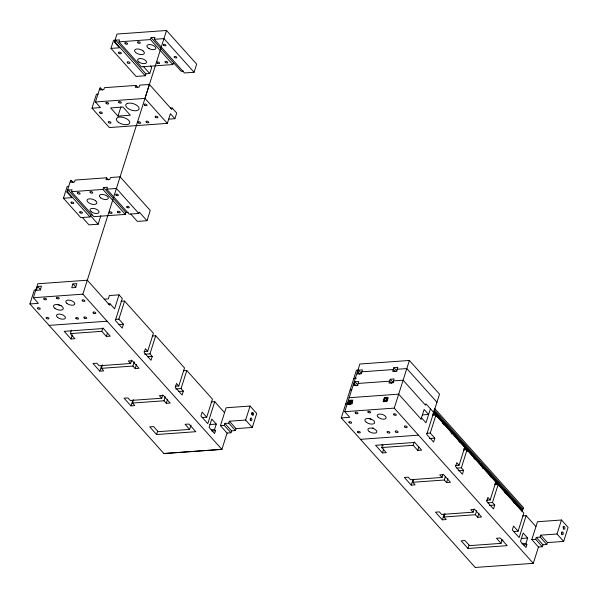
<?xml version="1.0" encoding="UTF-8"?>
<svg xmlns="http://www.w3.org/2000/svg" width="598" height="598" viewBox="0 0 598 598"><rect width="100%" height="100%" fill="white"/><g stroke="black" fill="none" stroke-linecap="round" stroke-linejoin="round"><path stroke-width="0.9" d="M236.031 428.631L235.418 430.567L228.772 423.145L229.385 421.209L236.031 428.631L252.274 427.458L256.714 413.472L250.069 406.049L226.104 407.776L220.438 425.641L227.083 433.057L221.903 449.39L163.897 453.561L29.9 303.956L34.325 290L36.022 289.881M100.875 215.691L98.169 224.22L90.403 215.549L89.954 216.947L80.782 217.605L63.44 198.244L67.133 186.621L68.83 186.494M170.46 108.156L172.209 108.029L176.702 113.044L174.915 118.703L170.415 113.687L167.35 123.382L109.337 127.553L92.002 108.193L96.428 94.237L98.124 94.118M145.262 75.767L115.122 42.122L115.735 40.186L145.875 73.831L145.262 75.767L136.082 76.432L110.974 48.401L113.553 40.275L119.593 39.902L118.98 41.845L141.352 66.819L172.829 64.554L173.442 62.618M29.9 303.956L38.384 303.35L33.353 297.729L37.786 283.773L87.308 280.215L109.673 305.189L110.099 303.844L108.26 303.978M63.44 198.244L71.932 197.639L66.901 192.018L70.586 180.387L71.274 180.342L73.12 182.397M92.002 108.193L100.486 107.588L95.456 101.966L99.881 88.011L100.569 87.966L102.437 90.044M110.974 48.401L119.465 47.788L114.435 42.174L117.006 34.049L166.521 30.491L196.667 64.136L194.088 72.261L184.461 72.956L154.314 39.304L154.934 37.36L151.077 37.644L150.457 39.58L172.829 64.554M37.614 286.442L36.381 290.314L40.238 290.037L41.471 286.158L37.614 286.442L40.686 289.873M89.954 216.947L67.589 191.973L68.202 190.029L90.575 215.003L92.114 214.899M71.274 180.342L70.661 182.278L74.518 182.001L75.131 180.065L106.616 177.8L108.477 179.878M100.569 87.966L99.956 89.902L103.813 89.625L104.433 87.682L135.91 85.424L137.772 87.502M125.296 214.405L102.923 189.431L103.536 187.488L125.909 212.462L125.296 214.405L93.811 216.67L71.446 191.696L72.059 189.753L67.514 190.082M117.978 116.109L110.66 107.939L123.001 107.049L130.319 115.22L117.978 116.109L120.931 106.803M72.949 283.901L71.715 287.773L75.58 287.496L76.806 283.616L72.949 283.901L75.931 287.227M106.616 177.8L105.996 179.736L109.853 179.46L110.473 177.524L120.101 176.829L150.24 210.481L146.996 220.714L137.368 221.402L130.79 214.062M135.91 85.424L135.298 87.36L139.155 87.084L139.768 85.14L149.395 84.453L171.768 109.427L172.209 108.029M146.996 220.714L139.222 212.036L138.781 213.434L129.153 214.129L106.78 189.155L107.393 187.211L103.536 187.488M145.875 73.831L149.732 73.554L151.698 67.372L150.502 66.034M70.325 333.602L101.809 331.337L106.377 336.45L110.241 336.166L103.379 328.511L64.18 331.329L71.042 338.991L74.9 338.707L70.325 333.602L71.424 330.148M221.903 449.39L82.875 294.171L166.521 30.491M167.35 123.382L144.978 98.408L149.395 84.453M71.042 338.991L72.343 334.895M101.809 331.337L102.901 327.883M104.486 299.157L108.343 298.88L109.404 295.547L119.039 294.851L114.592 308.86L110.099 303.844M106.377 336.45L107.416 333.176M102.52 364.862L101.428 368.323L103.716 370.88L99.851 371.156L101.675 365.423M119.039 294.851L122.313 298.507L115.354 320.453L122.216 328.108L123.442 324.236L118.867 319.13L124.601 301.063L121.005 301.317M99.851 371.156L92.996 363.494L96.854 363.218L99.141 365.774L130.618 363.509L131.717 360.048M130.618 363.509L128.331 360.953L132.188 360.676L139.05 368.338L135.193 368.615L132.906 366.058L134.273 361.738M135.193 368.615L136.486 364.518M144.081 351.557L147.684 351.295L153.409 333.228L124.601 301.063M133.563 399.77L132.524 403.045L134.812 405.601L130.955 405.878L132.771 400.144M147.684 351.295L145.389 348.731L144.155 352.611L151.025 360.28L152.251 356.401L149.971 353.844L155.697 335.777L152.191 336.031M130.955 405.878L124.092 398.216L127.95 397.939L130.237 400.488L161.714 398.231L162.753 394.957M161.714 398.231L159.427 395.674L163.284 395.398L170.146 403.059L166.289 403.336L164.002 400.78L165.302 396.691M166.289 403.336L167.59 399.24M191.031 425.103L189.656 429.424L185.088 424.318L188.946 424.042L195.8 431.704L156.609 434.522L157.648 431.248M175.184 386.271L178.78 386.016L184.513 367.949L155.697 335.777M178.78 386.016L176.492 383.46L175.266 387.34L182.121 394.994L183.354 391.122L181.067 388.565L186.8 370.498L183.294 370.753M202.221 417.539L206.721 417.21L212.454 399.143L186.8 370.498M211.236 401.953L214.742 401.699L207.783 423.638L200.921 415.984L202.146 412.104L206.721 417.21M214.525 429.581L216.267 424.079L211.774 419.056L209.121 427.413L214.6 433.52L215.497 430.672L214.525 429.581L211.184 429.82M224.915 423.421L231.561 430.844L230.94 432.78L224.295 425.365L224.915 423.421L228.772 423.145M252.274 427.458L245.629 420.043L250.069 406.049M475.283 567.509L341.286 417.905L356.408 370.244L358.105 370.125M341.286 417.905L349.77 417.299L344.74 411.678L359.861 364.018L409.376 360.459L439.515 394.112L426.74 434.402L433.602 442.064L434.828 438.185L430.254 433.079L426.658 433.341M358.591 370.155L357.357 374.027L361.214 373.75L362.448 369.878L358.591 370.155L361.663 373.586M352.439 401.43L352.132 401.011L350.929 402.432L351.452 403.157L352.043 402.671M390.24 379.237L389.006 383.116L392.864 382.84L394.097 378.96L390.24 379.237L393.342 382.713M393.925 367.613L392.699 371.485L396.556 371.209L397.782 367.336L393.925 367.613L397.035 371.081M387.773 398.888L387.467 398.47L386.263 399.89L386.794 400.615L387.377 400.129M381.711 447.558L413.196 445.293L417.763 450.399L421.62 450.122L414.765 442.46L375.566 445.278L382.428 452.94L386.286 452.664L381.711 447.558L382.533 444.964M547.417 542.58L546.804 544.516L540.158 537.101L540.771 535.158L547.417 542.58L563.66 541.414L568.1 527.421L561.455 520.006L537.49 521.725L531.824 539.59L538.469 547.013L533.289 563.338L394.261 408.12L409.376 360.459M382.428 452.94L383.729 448.844M349.172 397.722L398.694 394.164L421.059 419.138L424.132 409.443L428.624 414.459L422.33 414.915M421.059 419.138L421.485 417.793L425.978 422.816L430.425 408.8M413.196 445.293L414.287 441.832M417.763 450.399L418.802 447.125M413.637 479.678L412.814 482.272L415.102 484.829L411.237 485.105L413.061 479.379M430.254 433.079L435.987 415.012L432.391 415.274M411.237 485.105L404.383 477.451L408.24 477.167L410.527 479.723L442.004 477.458L442.826 474.864M442.004 477.458L439.717 474.909L443.574 474.625L450.436 482.287L446.579 482.564L444.292 480.015L445.39 476.554M446.579 482.564L447.872 478.475M455.467 465.506L459.07 465.244L464.796 447.177L435.987 415.012M444.949 513.719L443.91 516.993L446.198 519.55L442.341 519.826L444.157 514.101M459.07 465.244L456.767 462.68L455.541 466.56L462.411 474.229L463.637 470.349L461.357 467.8L467.083 449.733L463.577 449.98M442.341 519.826L435.479 512.165L439.336 511.888L441.623 514.444L473.1 512.18L474.139 508.905M473.1 512.18L470.813 509.623L474.67 509.346L481.532 517.008L477.675 517.285L475.388 514.729L476.688 510.64M477.675 517.285L478.976 513.196M502.141 539.919L501.042 543.373L496.475 538.267L500.332 537.991L507.186 545.653L467.995 548.471L469.034 545.197M486.57 500.227L490.166 499.965L495.899 481.898L467.083 449.733M490.166 499.965L487.878 497.416L486.652 501.288L493.507 508.95L494.74 505.071L492.453 502.522L498.186 484.455L494.681 484.701M434.559 408.397L523.504 507.695L523.086 509.01L522.779 508.592L521.576 510.012L522.099 510.737L522.689 510.258L433.752 410.953M522.689 510.258L522.271 511.574L433.333 412.269M513.607 531.487L518.107 531.166L523.841 513.099L498.186 484.455M522.622 515.902L526.128 515.648L519.161 537.595L512.307 529.933L513.533 526.061L518.107 531.166M525.911 543.537L527.653 538.028L523.16 533.012L520.507 541.362L525.978 547.476L526.883 544.629L525.911 543.537L521.733 543.836M536.301 537.378L542.947 544.793L542.326 546.736L535.681 539.314L536.301 537.378L540.158 537.101M563.66 541.414L557.015 533.992L561.455 520.006M350.413 402.611L349.172 401.228L348.582 401.707L349.823 403.097M350.316 404.084L350.906 403.605L350.376 402.88L348.776 403.755L349.075 404.173M385.65 401.542L386.241 401.064L385.717 400.339L384.11 401.213L384.417 401.632M114.435 42.174L115.122 42.122M118.98 41.845L150.457 39.58M154.314 39.304L163.949 38.608L194.088 72.261M183.526 71.125L181.216 71.289L151.077 37.644M95.456 101.966L144.978 98.408M168.614 119.159L174.915 118.703M66.901 192.018L67.589 191.973M71.446 191.696L102.923 189.431M106.78 189.155L116.416 188.46L138.781 213.434M125.909 212.462L128.226 212.297M98.169 224.22L88.99 224.878L82.419 217.545M33.353 297.729L82.875 294.171M115.272 319.384L118.867 319.13M49.088 325.387L107.102 321.208M118.942 324.557L123.442 324.236M144.574 354.233L149.971 353.844M147.758 356.722L152.251 356.401M101.428 368.323L132.906 366.058M357.283 372.143L357.978 372.091L359.817 374.154M361.835 371.814L393.312 369.549L395.173 371.627M397.169 369.272L406.797 368.577L436.936 402.23M175.67 388.954L181.067 388.565M353.829 378.37L356.378 378.183M178.854 391.443L183.354 391.122M354.21 381.83L358.755 381.502L357.529 385.381L353.672 385.658L354.898 381.778L358.008 385.254M353.597 383.767L354.285 383.722L356.146 385.8M358.142 383.445L389.619 381.18L391.488 383.258M393.477 380.904L403.112 380.208L425.477 405.182L425.925 403.785L433.7 412.456M132.524 403.045L164.002 400.78M350.136 389.993L351.841 389.874M345.711 403.949L347.408 403.829M344.74 411.678L394.261 408.12M229.385 421.209L245.629 420.043M209.823 424.543L216.267 424.079M220.438 425.641L224.295 425.365M189.656 429.424L158.178 431.689L153.604 426.583L149.747 426.86L156.609 434.522M211.819 430.941L215.497 430.672M231.561 430.844L235.418 430.567M227.083 433.057L230.94 432.78M163.852 453.508L221.858 449.337M360.474 439.336L418.488 435.165M429.431 438.573L434.828 438.185M456.857 468.122L461.357 467.8M458.24 470.738L463.637 470.349M412.814 482.272L444.292 480.015M487.953 502.843L492.453 502.522M489.343 505.46L494.74 505.071M443.91 516.993L475.388 514.729M540.771 535.158L557.015 533.992M521.209 538.492L527.653 538.028M501.318 540.39L503.03 540.271M531.824 539.59L535.681 539.314M501.042 543.373L469.565 545.638L464.99 540.532L461.133 540.809L467.995 548.471M523.205 544.89L526.883 544.629M542.947 544.793L546.804 544.516M538.469 547.013L542.326 546.736M475.238 567.457L533.289 563.338M143.161 66.214L149.732 73.554M434.148 409.712L523.086 509.01M434.066 411.514L479.469 462.209M480.71 463.6L521.762 509.429M459.376 440.577L460.624 441.959M520.858 509.346L522.099 510.737M526.128 515.648L535.943 526.614M386.891 399.143L385.643 397.752L385.052 398.238L386.166 398.918L387.19 398.081L386.884 397.663M386.45 399.307L387.691 400.69M385.134 400.383L386.375 401.766M385.164 400.555L383.916 399.165L384.507 398.687L384.85 399.995L383.826 400.824L383.52 400.406M351.549 401.684L350.308 400.294L349.718 400.78L350.832 401.46L351.848 400.623L351.549 400.204M351.108 401.849L352.357 403.231M349.733 404.756L348.186 402.947L348.492 403.366L349.509 402.536L349.172 401.228M381.987 444.568L383.131 445.846M214.742 401.699L224.556 412.657M251.616 412.874A1.398 0.777 85.9 0 1 251.937 414.803M250.278 419.183A1.398 0.777 85.9 0 1 250.285 419.901M61.198 305.481A5.113 2.482 17.6 0 1 57.453 304.36M371.306 419.228A5.113 2.482 17.6 0 1 368.839 418.308M373.705 428.25A4.649 2.257 17.6 0 1 372.547 427.876M563.002 526.823A1.398 0.777 85.9 0 1 563.204 529.028M561.283 532.25A1.398 0.777 85.9 0 1 561.597 534.178M482.115 467.098A2.953 1.435 17.6 0 1 482.878 468.705M504.839 492.759A2.953 1.435 17.6 0 1 505.893 493.552M506.185 493.978A2.953 1.435 17.6 0 1 506.289 494.382M494.905 483.431A2.953 1.435 17.6 0 1 498.515 485.703M489.291 475.403A2.953 1.435 17.6 0 1 490.345 476.187M490.637 476.613A2.953 1.435 17.6 0 1 490.741 477.025M473.743 458.038A2.953 1.435 17.6 0 1 474.797 458.83M475.089 459.257A2.953 1.435 17.6 0 1 475.193 459.66M513.211 501.812A2.953 1.435 17.6 0 1 514.071 503.06M458.195 440.681A2.953 1.435 17.6 0 1 459.249 441.466M459.541 441.892A2.953 1.435 17.6 0 1 459.645 442.303M442.647 423.324A2.953 1.435 17.6 0 1 443.701 424.109M443.993 424.535A2.953 1.435 17.6 0 1 444.097 424.946M451.012 432.376A2.953 1.435 17.6 0 1 451.782 433.984M463.801 448.717A2.953 1.435 17.6 0 1 467.33 451.348M432.705 413.995A2.953 1.435 17.6 0 1 435.927 415.431M436.219 415.857A2.953 1.435 17.6 0 1 436.234 416.627M349 400.391L347.767 404.263L351.624 403.986L352.857 400.114L349 400.391M384.335 397.849L383.101 401.721L386.966 401.445L388.192 397.573L384.335 397.849M127.591 103.327L126.537 103.813A6.974 3.379 17.6 0 0 131.889 110.294A6.974 3.379 17.6 0 0 138.699 107.177A6.974 3.379 17.6 0 0 127.591 103.327M142.915 50.763L141.883 50.112A5.113 2.482 17.6 0 0 134.55 50.419A5.113 2.482 17.6 0 0 141.21 54.605A5.113 2.482 17.6 0 0 142.915 50.763M95.381 200.614L94.349 199.964A5.113 2.482 17.6 0 0 87.016 200.27A5.113 2.482 17.6 0 0 93.677 204.449A5.113 2.482 17.6 0 0 95.381 200.614M148.999 48.543L148.095 47.937A4.649 2.257 17.6 0 1 149.993 44.573A4.649 2.257 17.6 0 1 155.831 48.46A4.649 2.257 17.6 0 1 148.999 48.543M116.109 195.172A1.398 0.673 17.6 0 0 118.359 195.374A1.398 0.673 17.6 0 0 116.692 194.126A1.398 0.673 17.6 0 0 116.109 195.172M108.589 122.68A1.488 0.725 17.6 0 0 110.981 122.896A1.488 0.725 17.6 0 0 109.202 121.573A1.488 0.725 17.6 0 0 108.589 122.68M118.374 122.276A6.974 3.379 17.6 0 0 129.587 123.293A6.974 3.379 17.6 0 0 121.259 117.073A6.974 3.379 17.6 0 0 118.374 122.276M99.918 113A1.488 0.725 17.6 0 0 102.31 113.216A1.488 0.725 17.6 0 0 100.531 111.893A1.488 0.725 17.6 0 0 99.918 113M106.212 103.529A1.488 0.725 17.6 0 0 108.604 103.746A1.488 0.725 17.6 0 0 106.833 102.415A1.488 0.725 17.6 0 0 106.212 103.529M118.89 102.617A1.488 0.725 17.6 0 0 121.289 102.834A1.488 0.725 17.6 0 0 119.51 101.503A1.488 0.725 17.6 0 0 118.89 102.617M138.19 122.859A1.488 0.725 17.6 0 0 140.59 123.076A1.488 0.725 17.6 0 0 138.811 121.753A1.488 0.725 17.6 0 0 138.19 122.859M146.368 122.276A1.488 0.725 17.6 0 0 148.76 122.493A1.488 0.725 17.6 0 0 146.981 121.162A1.488 0.725 17.6 0 0 146.368 122.276M144.604 105.136A1.488 0.725 17.6 0 0 147.003 105.353A1.488 0.725 17.6 0 0 145.224 104.03A1.488 0.725 17.6 0 0 144.604 105.136M155.51 117.305A1.488 0.725 17.6 0 0 157.902 117.522A1.488 0.725 17.6 0 0 156.123 116.199A1.488 0.725 17.6 0 0 155.51 117.305M127.015 207.342A1.398 0.673 17.6 0 0 129.258 207.543A1.398 0.673 17.6 0 0 127.591 206.303A1.398 0.673 17.6 0 0 127.015 207.342M157.169 63.067A1.488 0.725 17.6 0 0 159.561 63.283A1.488 0.725 17.6 0 0 157.79 61.953A1.488 0.725 17.6 0 0 157.169 63.067M163.65 45.321A1.398 0.673 17.6 0 0 165.893 45.523A1.398 0.673 17.6 0 0 164.226 44.282A1.398 0.673 17.6 0 0 163.65 45.321M125.191 43.729A1.488 0.725 17.6 0 0 127.583 43.946A1.488 0.725 17.6 0 0 125.804 42.615A1.488 0.725 17.6 0 0 125.191 43.729M118.897 53.207A1.488 0.725 17.6 0 0 121.289 53.424A1.488 0.725 17.6 0 0 119.51 52.093A1.488 0.725 17.6 0 0 118.897 53.207M127.568 62.88A1.488 0.725 17.6 0 0 129.96 63.104A1.488 0.725 17.6 0 0 128.181 61.773A1.488 0.725 17.6 0 0 127.568 62.88M174.549 57.49A1.398 0.673 17.6 0 0 176.791 57.692A1.398 0.673 17.6 0 0 175.124 56.451A1.398 0.673 17.6 0 0 174.549 57.49M165.347 62.476A1.488 0.725 17.6 0 0 167.739 62.693A1.488 0.725 17.6 0 0 165.96 61.362A1.488 0.725 17.6 0 0 165.347 62.476M137.869 42.817A1.488 0.725 17.6 0 0 140.261 43.034A1.488 0.725 17.6 0 0 138.489 41.703A1.488 0.725 17.6 0 0 137.869 42.817M80.027 212.731A1.488 0.725 17.6 0 0 82.427 212.948A1.488 0.725 17.6 0 0 80.648 211.625A1.488 0.725 17.6 0 0 80.027 212.731M71.364 203.051A1.488 0.725 17.6 0 0 73.756 203.275A1.488 0.725 17.6 0 0 71.977 201.945A1.488 0.725 17.6 0 0 71.364 203.051M117.813 212.327A1.488 0.725 17.6 0 0 120.205 212.544A1.488 0.725 17.6 0 0 118.426 211.214A1.488 0.725 17.6 0 0 117.813 212.327M109.636 212.91A1.488 0.725 17.6 0 0 112.028 213.127A1.488 0.725 17.6 0 0 110.249 211.804A1.488 0.725 17.6 0 0 109.636 212.91M138.915 62.013A4.649 2.257 17.6 0 0 146.398 62.693A4.649 2.257 17.6 0 0 140.844 58.544A4.649 2.257 17.6 0 0 138.915 62.013M90.335 192.668A1.488 0.725 17.6 0 0 92.727 192.885A1.488 0.725 17.6 0 0 90.948 191.554A1.488 0.725 17.6 0 0 90.335 192.668M100.561 197.789A4.649 2.257 17.6 0 0 108.133 198.671A4.649 2.257 17.6 0 0 102.834 194.455A4.649 2.257 17.6 0 0 100.561 197.789M77.658 193.58A1.488 0.725 17.6 0 0 80.05 193.797A1.488 0.725 17.6 0 0 78.271 192.466A1.488 0.725 17.6 0 0 77.658 193.58M91.382 211.864A4.649 2.257 17.6 0 0 98.857 212.544A4.649 2.257 17.6 0 0 93.303 208.396A4.649 2.257 17.6 0 0 91.382 211.864M66.864 303.365A4.649 2.257 17.6 0 0 74.511 304.487A4.649 2.257 17.6 0 0 69.532 300.196A4.649 2.257 17.6 0 0 66.864 303.365M56.795 298.38A1.488 0.725 17.6 0 0 59.187 298.596A1.488 0.725 17.6 0 0 57.408 297.266A1.488 0.725 17.6 0 0 56.795 298.38M44.117 299.284A1.488 0.725 17.6 0 0 46.509 299.508A1.488 0.725 17.6 0 0 44.73 298.178A1.488 0.725 17.6 0 0 44.117 299.284M54.941 308.366A5.113 2.482 17.6 0 0 63.171 309.114A5.113 2.482 17.6 0 0 57.057 304.554A5.113 2.482 17.6 0 0 54.941 308.366M57.707 317.471A4.649 2.257 17.6 0 0 65.272 318.338A4.649 2.257 17.6 0 0 59.942 314.122A4.649 2.257 17.6 0 0 57.707 317.471M84.266 318.039A1.488 0.725 17.6 0 0 86.665 318.256A1.488 0.725 17.6 0 0 84.886 316.925A1.488 0.725 17.6 0 0 84.266 318.039M76.096 318.622A1.488 0.725 17.6 0 0 78.488 318.839A1.488 0.725 17.6 0 0 76.708 317.516A1.488 0.725 17.6 0 0 76.096 318.622M46.487 318.442A1.488 0.725 17.6 0 0 48.879 318.659A1.488 0.725 17.6 0 0 47.107 317.336A1.488 0.725 17.6 0 0 46.487 318.442M37.816 308.762A1.488 0.725 17.6 0 0 40.215 308.979A1.488 0.725 17.6 0 0 38.436 307.656A1.488 0.725 17.6 0 0 37.816 308.762M93.408 313.068A1.488 0.725 17.6 0 0 95.8 313.285A1.488 0.725 17.6 0 0 94.028 311.962A1.488 0.725 17.6 0 0 93.408 313.068M82.509 300.899A1.488 0.725 17.6 0 0 84.901 301.115A1.488 0.725 17.6 0 0 83.122 299.792A1.488 0.725 17.6 0 0 82.509 300.899M252.109 413.158A1.398 0.777 85.9 0 0 252.819 415.311A1.398 0.777 85.9 0 0 253.455 413.3A1.398 0.777 85.9 0 0 252.109 413.158M250.383 418.585A1.398 0.777 85.9 0 0 251.093 420.745A1.398 0.777 85.9 0 0 251.736 418.727A1.398 0.777 85.9 0 0 250.383 418.585M357.873 432.391A1.488 0.725 17.6 0 0 360.265 432.608A1.488 0.725 17.6 0 0 358.494 431.285A1.488 0.725 17.6 0 0 357.873 432.391M368.181 412.328A1.488 0.725 17.6 0 0 370.573 412.545A1.488 0.725 17.6 0 0 368.794 411.215A1.488 0.725 17.6 0 0 368.181 412.328M387.482 432.578A1.488 0.725 17.6 0 0 389.874 432.795A1.488 0.725 17.6 0 0 388.095 431.464A1.488 0.725 17.6 0 0 387.482 432.578M369.093 431.427A4.649 2.257 17.6 0 0 376.658 432.287A4.649 2.257 17.6 0 0 371.328 428.078A4.649 2.257 17.6 0 0 369.093 431.427M355.504 413.24A1.488 0.725 17.6 0 0 357.896 413.457A1.488 0.725 17.6 0 0 356.116 412.127A1.488 0.725 17.6 0 0 355.504 413.24M349.202 422.719A1.488 0.725 17.6 0 0 351.602 422.935A1.488 0.725 17.6 0 0 349.823 421.605A1.488 0.725 17.6 0 0 349.202 422.719M366.327 422.315A5.113 2.482 17.6 0 0 374.557 423.063A5.113 2.482 17.6 0 0 368.443 418.503A5.113 2.482 17.6 0 0 366.327 422.315M378.242 417.314A4.649 2.257 17.6 0 0 385.897 418.436A4.649 2.257 17.6 0 0 380.919 414.145A4.649 2.257 17.6 0 0 378.242 417.314M395.652 431.988A1.488 0.725 17.6 0 0 398.051 432.205A1.488 0.725 17.6 0 0 396.272 430.874A1.488 0.725 17.6 0 0 395.652 431.988M563.495 527.107A1.398 0.777 85.9 0 0 564.206 529.267A1.398 0.777 85.9 0 0 564.841 527.249A1.398 0.777 85.9 0 0 563.495 527.107M561.769 532.534A1.398 0.777 85.9 0 0 562.479 534.694A1.398 0.777 85.9 0 0 563.122 532.676A1.398 0.777 85.9 0 0 561.769 532.534M404.794 427.024A1.488 0.725 17.6 0 0 407.186 427.241A1.488 0.725 17.6 0 0 405.414 425.911A1.488 0.725 17.6 0 0 404.794 427.024M393.895 414.848A1.488 0.725 17.6 0 0 396.287 415.064A1.488 0.725 17.6 0 0 394.508 413.741A1.488 0.725 17.6 0 0 393.895 414.848"/></g></svg>
